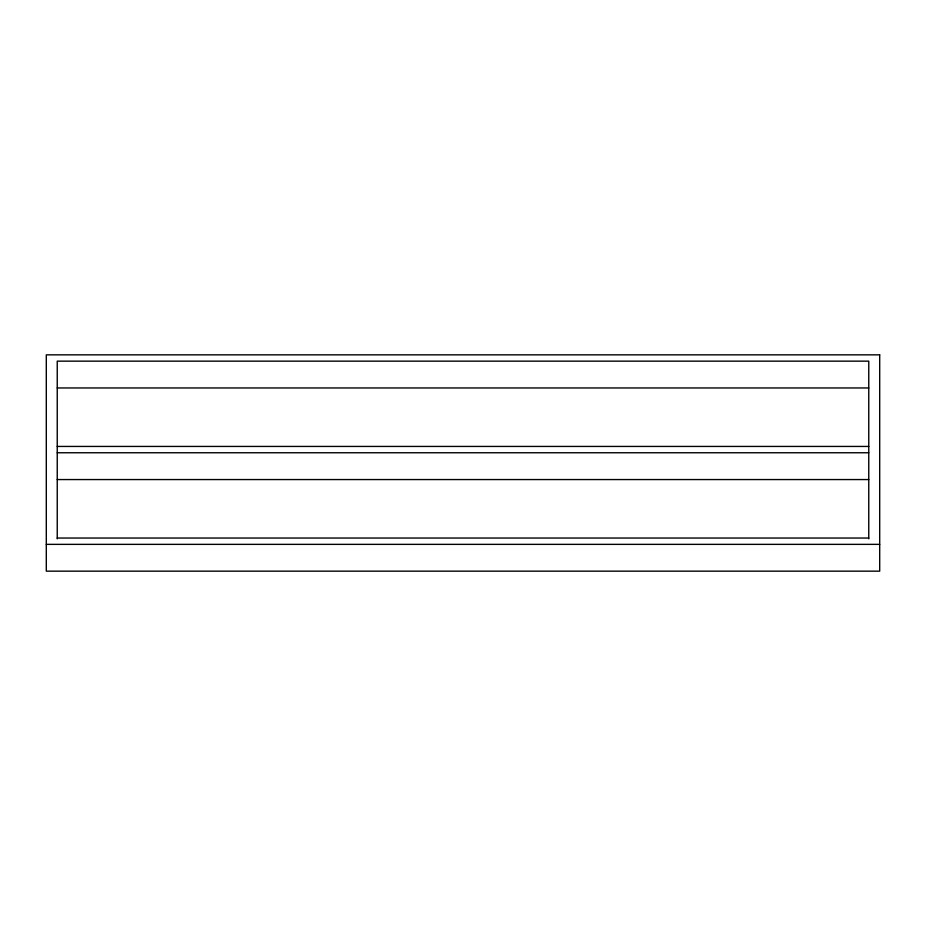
<?xml version="1.0" encoding="UTF-8"?>
<svg xmlns="http://www.w3.org/2000/svg" width="926" height="926" viewBox="0 0 926 926"><rect width="100%" height="100%" fill="white"/><g stroke="black" fill="none" stroke-linecap="round" stroke-linejoin="round"><path stroke-width="1.39" d="M57.238 387.959L868.762 387.959M57.238 446.436L868.762 446.436M57.238 452.756L868.762 452.756M57.238 479.564L868.762 479.564M57.238 538.041L868.762 538.041M46.3 544.361L879.7 544.361M868.762 538.828L868.762 361.152L57.238 361.152L57.238 538.828M879.7 354.843L46.3 354.843L46.3 571.157L879.7 571.157L879.7 354.843"/></g></svg>
